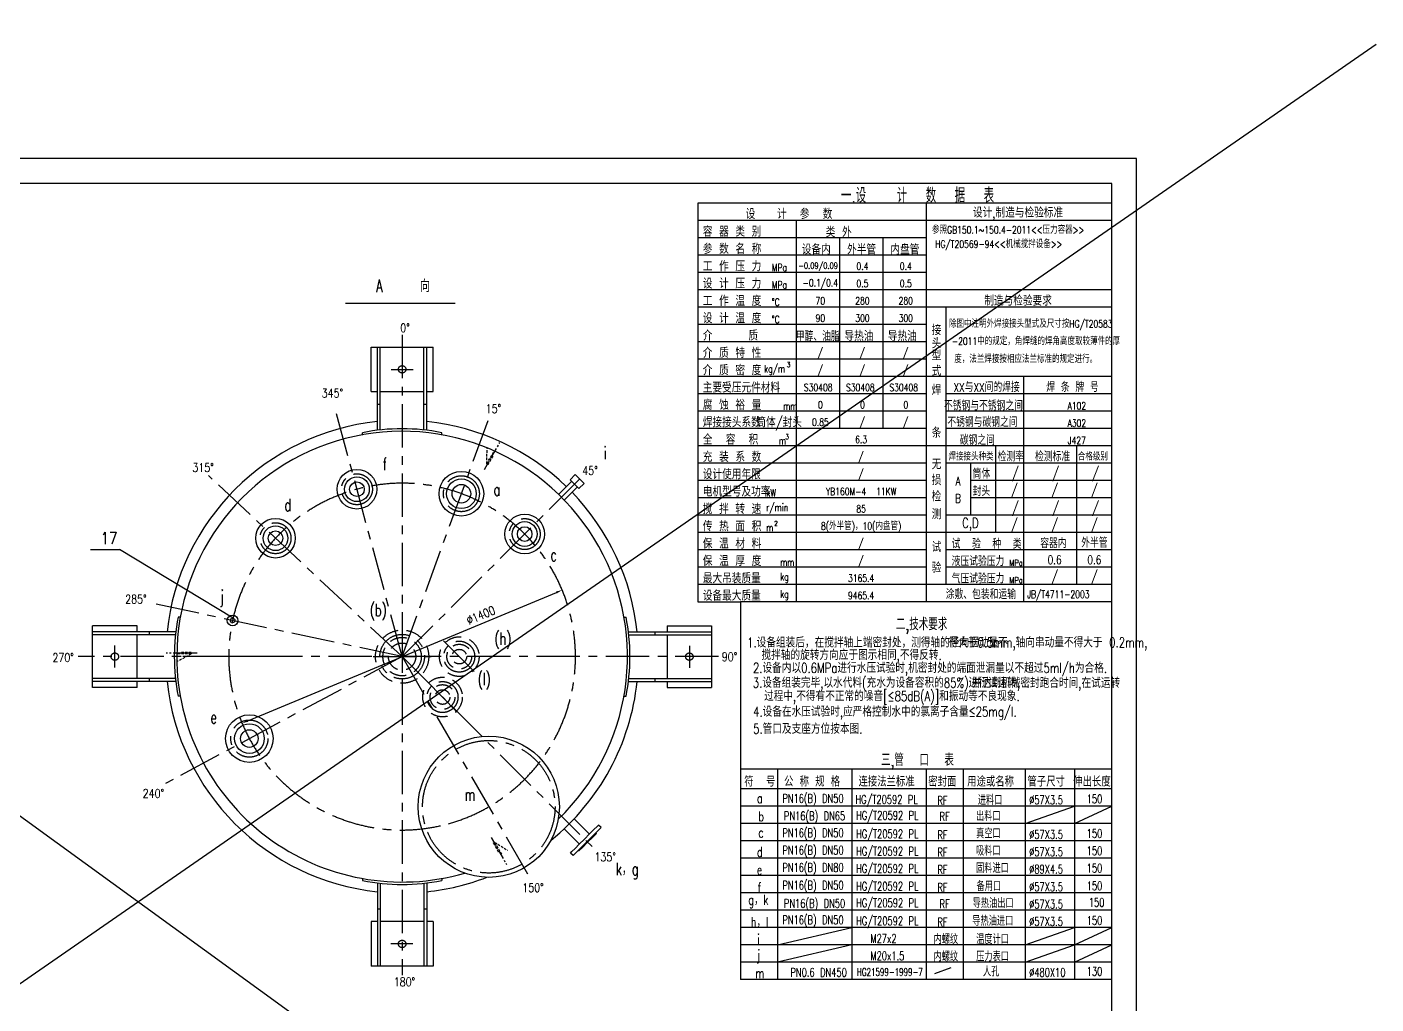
# Model space of a CAD drawing. Header units: millimetres. Extents: x -1762 to 42666, y -863 to 15979.
# Drawn here: x 37218 to 42666, y 2427 to 6372 of the extents above; entities that cross this region are included whole.
import ezdxf
from ezdxf.enums import TextEntityAlignment as Align

# ---------------------------------------------------------------- set-up
doc = ezdxf.new("R2010")
doc.units = ezdxf.units.MM
doc.header["$LTSCALE"] = 10
doc.header["$MEASUREMENT"] = 0
doc.linetypes.add('CENTER', pattern=[2, 1.25, -0.25, 0.25, -0.25])
doc.linetypes.add('DASHED', pattern=[0.75, 0.5, -0.25])
doc.layers.get('0').update_dxf_attribs({"linetype": 'CONTINUOUS'})
doc.layers.get('DEFPOINTS').update_dxf_attribs({"linetype": 'CONTINUOUS'})
for name, color, linetype in [('1轮廓实线层', 7, 'CONTINUOUS'), ('2细线层', 3, 'CONTINUOUS'), ('3中心线层', 1, 'CENTER'), ('4虚线层', 6, 'DASHED'), ('6文字层', 3, 'CONTINUOUS'), ('7标注层', 4, 'CONTINUOUS'), ('LAYER1', 6, 'DASHED'), ('LAYER3', 1, 'CENTER'), ('图框层', 7, 'CONTINUOUS')]:
    doc.layers.add(name, color=color, linetype=linetype)
doc.styles.add('HZ', font='txt', dxfattribs={"width": 0.7, "height": 5, "bigfont": 'hztxt'})
doc.styles.add('PC_TEXTSTYLE', font='romans.shx', dxfattribs={"width": 0.8, "bigfont": 'hzfs.shx'})
doc.dimstyles.new('TH_GBDIM', dxfattribs={"dimscale": 10, "dimtxt": 3.5, "dimasz": 2.5, "dimexe": 2, "dimexo": 0, "dimgap": 1.5, "dimtad": 1, "dimdec": 0, "dimzin": 0, "dimdsep": 46, "dimtxsty": 'PC_TEXTSTYLE', "dimcen": 2.5, "dimadec": 0, "dimazin": 0, "dimtfac": 0.714286, "dimtdec": 0, "dimtmove": 0, "dimatfit": 3, "dimfxl": 0, "dimtolj": 1, "dimtzin": 0, "dimarcsym": 0})

# ---------------------------------------------------------------- blocks, each defined once
blk = doc.blocks.new('*D159')
at = {"layer": '7标注层', "color": 0, "lineweight": -2, "ltscale": 14, "transparency": 16777216}
blk.add_line((38110, 3570.1), (39356.6, 4088.4), dxfattribs=at)
at = {"layer": '7标注层', "color": 0, "ltscale": 14, "transparency": 16777216}
for points in [[(39355, 4092.3), (39358.2, 4084.6), (39379.6, 4098)], [(38108.4, 3574), (38111.6, 3566.3), (38086.9, 3560.5)]]:
    blk.add_solid(points, dxfattribs=at)
at = {"layer": 'DEFPOINTS', "color": 0, "ltscale": 14, "transparency": 16777216}
for p in [(39379.6, 4098), (38086.9, 3560.5)]:
    blk.add_point(p, dxfattribs=at)
at = {"layer": '7标注层', "color": 3, "ltscale": 14, "transparency": 16777216, "insert": (39051.1, 3996.6), "char_height": 35, "attachment_point": 5, "rotation": 22.5766, "style": 'PC_TEXTSTYLE'}
blk.add_mtext('\\A1;%%c1400{}{}', dxfattribs=at)

msp = doc.modelspace()

# ---------------------------------------------------------------- linework, layer by layer
at = {"ltscale": 14}
for p, q in [((39428.07, 3174.78), (39489.88, 3112.96)), ((39387.76, 3134.48), (39449.58, 3072.66))]:
    msp.add_line(p, q, dxfattribs=at)
for centre, radius, start, end in [((38733.28, 3929.26), 820, 78.74815, 101.25185), ((38733.35, 3829.27), 909.96, 313.86212, 180.00079), ((38633.28, 3829.26), 820, 168.74815, 191.25185), ((38833.28, 3829.26), 820, 348.74815, 11.25185), ((38733.28, 3829.26), 910, 180, 286.13415), ((38733.28, 3729.26), 820, 258.74815, 281.25185)]:
    msp.add_arc(centre, radius, start, end, dxfattribs=at)
at = {"layer": '1轮廓实线层', "ltscale": 14}
for p, q in [((32794.98, 6371.56), (42613.46, -746.1)), ((42666.25, 6301.26), (32390.28, -816.4)), ((38504.21, 5256.47), (38947.37, 5256.47)), ((38608.28, 4899.26), (38608.28, 5079.26)), ((38608.28, 5079.26), (38858.28, 5079.26)), ((38633.28, 4743.14), (38633.28, 5076.63)), ((38645.28, 4744.52), (38645.28, 5076.63)), ((38821.28, 4744.52), (38821.28, 5076.63)), ((38833.28, 4743.14), (38833.28, 5076.63)), ((38858.28, 4899.26), (38858.28, 5079.26)), ((38608.28, 4899.26), (38633.28, 4899.26)), ((38633.28, 4849.26), (38645.28, 4849.26)), ((38645.28, 4899.26), (38821.28, 4899.26)), ((38821.28, 4849.26), (38833.28, 4849.26)), ((38833.28, 4899.26), (38858.28, 4899.26)), ((38573.28, 4723.3), (38573.28, 4733.5)), ((38893.28, 4723.3), (38893.28, 4733.5)), ((39365.33, 4483.94), (39417.89, 4536.5)), ((39411.53, 4542.87), (39432.74, 4564.08)), ((39411.53, 4542.87), (39446.89, 4507.51)), ((39432.74, 4564.08), (39468.1, 4528.72)), ((39446.89, 4507.51), (39468.1, 4528.72)), ((39387.96, 4461.31), (39440.52, 4513.87)), ((37839.24, 3989.26), (37829.04, 3989.26)), ((39627.32, 3989.26), (39637.52, 3989.26)), ((37483.28, 3704.26), (37483.28, 3954.26)), ((37663.28, 3954.26), (37483.28, 3954.26)), ((37819.4, 3929.26), (37485.91, 3929.26)), ((37663.28, 3929.26), (37663.28, 3954.26)), ((37713.28, 3917.26), (37713.28, 3929.26)), ((39647.16, 3929.26), (39980.65, 3929.26)), ((39753.28, 3929.26), (39753.28, 3917.26)), ((39803.28, 3954.26), (39983.28, 3954.26)), ((39803.28, 3954.26), (39803.28, 3929.26)), ((39983.28, 3954.26), (39983.28, 3704.26)), ((37818.01, 3917.26), (37485.91, 3917.26)), ((37663.28, 3741.26), (37663.28, 3917.26)), ((39648.54, 3917.26), (39980.65, 3917.26)), ((39803.28, 3917.26), (39803.28, 3741.26)), ((37818.01, 3741.26), (37485.91, 3741.26)), ((37819.4, 3729.26), (37485.91, 3729.26)), ((37663.28, 3704.26), (37663.28, 3729.26)), ((37713.28, 3729.26), (37713.28, 3741.26)), ((39647.16, 3729.26), (39980.65, 3729.26)), ((39648.54, 3741.26), (39980.65, 3741.26)), ((39753.28, 3741.26), (39753.28, 3729.26)), ((39803.28, 3729.26), (39803.28, 3704.26)), ((37663.28, 3704.26), (37483.28, 3704.26)), ((37839.24, 3669.26), (37829.04, 3669.26)), ((39627.32, 3669.26), (39637.52, 3669.26)), ((39803.28, 3704.26), (39983.28, 3704.26)), ((41249.25, 3155.23), (41449.25, 3225.23)), ((41449.25, 3225.23), (41449.25, 3155.23)), ((41449.25, 3155.23), (41599.25, 3225.23)), ((39524.23, 3126.09), (39429.78, 3031.64)), ((39490.59, 3113.67), (39469.73, 3092.81)), ((39507.56, 3130.64), (39490.59, 3113.67)), ((39503.32, 3100.94), (39517.81, 3115.43)), ((39520.29, 3143.36), (39507.56, 3130.64)), ((39515.69, 3117.56), (39518.17, 3120.03)), ((39517.81, 3115.43), (39515.69, 3117.56)), ((39518.17, 3120.03), (39530.9, 3132.76)), ((39526.3, 3149.38), (39520.29, 3143.36)), ((39536.91, 3138.77), (39526.3, 3149.38)), ((39530.9, 3132.76), (39536.91, 3138.77)), ((39419.17, 3042.25), (39431.9, 3054.98)), ((39431.9, 3054.98), (39448.87, 3071.95)), ((39461.6, 3059.22), (39447.1, 3044.73)), ((39448.87, 3071.95), (39469.73, 3092.81)), ((39482.46, 3080.08), (39461.6, 3059.22)), ((39482.46, 3080.08), (39503.32, 3100.94)), ((39413.16, 3036.24), (39419.17, 3042.25)), ((39423.77, 3025.63), (39413.16, 3036.24)), ((39429.78, 3031.64), (39423.77, 3025.63)), ((39444.98, 3046.85), (39442.51, 3044.37)), ((39447.1, 3044.73), (39444.98, 3046.85)), ((38573.28, 2935.22), (38573.28, 2925.02)), ((38633.28, 2915.38), (38633.28, 2581.89)), ((38645.28, 2914), (38645.28, 2581.89)), ((38821.28, 2914), (38821.28, 2581.89)), ((38833.28, 2915.38), (38833.28, 2581.89)), ((38893.28, 2935.22), (38893.28, 2925.02)), ((38645.28, 2809.26), (38633.28, 2809.26)), ((38833.28, 2809.26), (38821.28, 2809.26)), ((38608.28, 2759.26), (38608.28, 2579.26)), ((38633.28, 2759.26), (38608.28, 2759.26)), ((38821.28, 2759.26), (38645.28, 2759.26)), ((38858.28, 2759.26), (38833.28, 2759.26)), ((38858.28, 2759.26), (38858.28, 2579.26)), ((40249.25, 2665.23), (40549.25, 2735.23)), ((40549.25, 2735.23), (40549.25, 2665.23)), ((41249.25, 2665.23), (41449.25, 2735.23)), ((41449.25, 2665.23), (41599.25, 2735.23)), ((40549.25, 2665.23), (40249.25, 2595.23)), ((41249.25, 2595.23), (41449.25, 2665.23)), ((41449.25, 2665.23), (41449.25, 2595.23)), ((41449.25, 2595.23), (41599.25, 2665.23)), ((41599.25, 2665.23), (41449.25, 2665.23)), ((38858.28, 2579.26), (38608.28, 2579.26))]:
    msp.add_line(p, q, dxfattribs=at)
at = {"layer": '1轮廓实线层', "color": 3, "ltscale": 14}
for p, q in [((39927.08, 5660), (39927.08, 4050)), ((39927.08, 4050), (40099.25, 4050))]:
    msp.add_line(p, q, dxfattribs=at)
at = {"layer": '1轮廓实线层', "ltscale": 14}
for centre, radius in [((38550.84, 4505.07), 80), ((38972.69, 4487.04), 90), ((38550.84, 4505.07), 50), ((38550.84, 4505.07), 29.5), ((38972.69, 4487.04), 60), ((38972.69, 4487.04), 37.5), ((38221.95, 4307.32), 80), ((39228.25, 4324.23), 80), ((39228.25, 4324.23), 50), ((38221.95, 4307.32), 50), ((38221.95, 4307.32), 29.5), ((39228.25, 4324.23), 29.5), ((38048.64, 3975.1), 21.81), ((38048.64, 3975.1), 9.11), ((38116.42, 3498.37), 96), ((38116.42, 3498.37), 60), ((38116.42, 3498.37), 35.4), ((39083.28, 3223.04), 285)]:
    msp.add_circle(centre, radius, dxfattribs=at)
for start, end in [(96.01374, 173.98626), (45.96048, 83.98626), (6.01374, 44.03952), (186.01374, 263.98626), (309.00073, 353.98626), (276.01374, 290.99926)]:
    msp.add_arc((38733.28, 3829.26), 954.5, start, end, dxfattribs=at)
at = {"layer": '2细线层'}
for p, q in [((41599.25, 5660), (39927.08, 5660)), ((40849.25, 5660), (40849.25, 4050)), ((41599.25, 5590), (39927.08, 5590)), ((40324.25, 5590), (40324.25, 4050)), ((40849.25, 5520), (39927.08, 5520)), ((40499.25, 5520), (40499.25, 4750)), ((40674.25, 5520), (40674.25, 4750)), ((40849.25, 5450), (39927.08, 5450)), ((40849.25, 5380), (39927.08, 5380)), ((41599.25, 5310), (39927.08, 5310)), ((41599.25, 5240), (39927.08, 5240)), ((40929.25, 5240), (40929.25, 4120)), ((40849.25, 5170), (39927.08, 5170)), ((40849.25, 5100), (39927.08, 5100)), ((40849.25, 5030), (39927.08, 5030)), ((41599.25, 4960), (39927.08, 4960)), ((41241.97, 4960), (41241.97, 4050)), ((40849.25, 4890), (39927.08, 4890)), ((41599.25, 4890), (40929.25, 4890)), ((40849.25, 4820), (39927.08, 4820)), ((41599.25, 4820), (40929.25, 4820)), ((40849.25, 4750), (39927.08, 4750)), ((41599.25, 4750), (40929.25, 4750)), ((41599.25, 4680), (39927.08, 4680)), ((41129.25, 4680), (41129.25, 4330)), ((41456.32, 4680), (41456.32, 4120)), ((40849.25, 4610), (39927.08, 4610)), ((41599.25, 4610), (40929.25, 4610)), ((41029.25, 4610), (41029.25, 4400)), ((40849.25, 4540), (39927.08, 4540)), ((41599.25, 4540), (41029.25, 4540)), ((41599.25, 4540), (41029.25, 4540)), ((40849.25, 4470), (39927.08, 4470)), ((41599.25, 4470), (41029.25, 4470)), ((41599.25, 4470), (41029.25, 4470)), ((40849.25, 4400), (39927.08, 4400)), ((41599.25, 4400), (40929.25, 4400)), ((41599.25, 4330), (39927.08, 4330)), ((40849.25, 4260), (39927.08, 4260)), ((41599.25, 4260), (40929.25, 4260)), ((40849.25, 4190), (39927.08, 4190)), ((41599.25, 4190), (40929.25, 4190)), ((41599.25, 4190), (40929.25, 4190)), ((41599.25, 4120), (39927.08, 4120)), ((41599.25, 4050), (40099.25, 4050)), ((40099.25, 4050), (40099.25, 2525.23)), ((41599.25, 3375.23), (40099.25, 3375.23)), ((40249.25, 3375.23), (40249.25, 2525.23)), ((40549.25, 3375.23), (40549.25, 3015.23)), ((40849.25, 3375.23), (40849.25, 2525.23)), ((40999.25, 3375.23), (40999.25, 2525.23)), ((41249.25, 3375.23), (41249.25, 2525.23)), ((41449.25, 3375.23), (41449.25, 2525.23)), ((41599.25, 3295.23), (40099.25, 3295.23)), ((41599.25, 3225.23), (40099.25, 3225.23)), ((41599.25, 3155.23), (40099.25, 3155.23)), ((41599.25, 3085.23), (40099.25, 3085.23)), ((41599.25, 3015.23), (40099.25, 3015.23)), ((41599.25, 3015.23), (40099.25, 3015.23)), ((40549.25, 3025.23), (40549.25, 2525.23)), ((41599.25, 2945.23), (40099.25, 2945.23)), ((41599.25, 2875.23), (40099.25, 2875.23)), ((41599.25, 2805.23), (40099.25, 2805.23)), ((41599.25, 2735.23), (40099.25, 2735.23)), ((41599.25, 2665.23), (40099.25, 2665.23)), ((41599.25, 2665.23), (40099.25, 2665.23)), ((41599.25, 2595.23), (40099.25, 2595.23)), ((41599.25, 2595.23), (40099.25, 2595.23)), ((41599.25, 2525.23), (40099.25, 2525.23)), ((41599.25, 2525.23), (40099.25, 2525.23))]:
    msp.add_line(p, q, dxfattribs=at)
at = {"layer": '2细线层', "ltscale": 14}
msp.add_line((40884.44, 2549.34), (40950.02, 2574.71), dxfattribs=at)
at = {"layer": '3中心线层', "ltscale": 14}
for p, q in [((38733.28, 5128.29), (38733.28, 2543.21)), ((38689.62, 4989.26), (38778.48, 4989.26)), ((38733.28, 3829.26), (38462.38, 4832.75)), ((38733.28, 3829.26), (39087, 4801.11)), ((38733.28, 3829.26), (37951.26, 4560.4)), ((38733.28, 3829.26), (39466.83, 4562.81)), ((38733.28, 3829.26), (37727.55, 4043.5)), ((38733.28, 3946.26), (38733.28, 3712.26)), ((37573.28, 3785.6), (37573.28, 3874.46)), ((38900.77, 3893.27), (39027.31, 3765.25)), ((39893.28, 3872.92), (39893.28, 3784.06)), ((40010.39, 3829.26), (37425, 3829.26)), ((38328.28, 3829.26), (37738.28, 3829.26)), ((38733.28, 3829.26), (37764.14, 3309.4)), ((38218.28, 3829.26), (37848.28, 3829.26)), ((38616.28, 3829.26), (38850.28, 3829.26)), ((38733.28, 3829.26), (39519.42, 3043.12)), ((38733.28, 3829.26), (39239.89, 2951.78)), ((38833.18, 3730.09), (38959.72, 3602.08)), ((38776.94, 2669.26), (38688.07, 2669.26))]:
    msp.add_line(p, q, dxfattribs=at)
for centre, radius in [((38733.28, 4989.26), 15), ((38550.84, 4505.07), 62.5), ((38972.69, 4487.04), 72.5), ((38221.95, 4307.32), 62.5), ((39228.25, 4324.23), 62.5), ((38733.28, 3829.26), 90), ((38964.04, 3829.26), 62.5), ((37573.28, 3829.26), 15), ((39893.28, 3829.26), 15), ((38896.45, 3666.09), 62.5), ((38116.42, 3498.37), 75), ((39083.28, 3223.04), 267.5), ((38733.28, 2669.26), 15)]:
    msp.add_circle(centre, radius, dxfattribs=at)
msp.add_arc((38733.28, 3829.26), 700, 285.49046, 282.80635, dxfattribs=at)
at = {"layer": '4虚线层', "ltscale": 14}
for centre, radius in [((38733.28, 3829.26), 107.5), ((38733.28, 3829.26), 77.5), ((38733.28, 3829.26), 55), ((38964.04, 3829.26), 80), ((38964.04, 3829.26), 50), ((38964.04, 3829.26), 29.5), ((38896.45, 3666.09), 80), ((38896.45, 3666.09), 50), ((38896.45, 3666.09), 29.5)]:
    msp.add_circle(centre, radius, dxfattribs=at)
at = {"layer": '7标注层', "ltscale": 14}
for p in [(37474.92, 4262.05), (38050.6, 3984)]:
    msp.add_line(p, (37592.52, 4262.05), dxfattribs=at)
at = {"layer": 'DEFPOINTS', "ltscale": 14}
msp.add_line((41699.25, -100), (41699.25, 5840), dxfattribs=at)
at = {"layer": 'LAYER1', "ltscale": 2}
for p, q in [((39075.15, 4607.68), (39076.39, 4669.7)), ((39075.15, 4607.68), (39102.65, 4655.31)), ((39080.35, 4604.68), (39100.35, 4639.32)), ((37881.8, 3840.34), (37826.8, 3840.34)), ((37881.8, 3840.34), (37827.46, 3810.4)), ((37881.8, 3846.34), (37841.8, 3846.34)), ((39101.72, 3076.39), (39121.72, 3041.75)), ((39106.91, 3079.39), (39160.01, 3047.3)), ((39106.91, 3079.39), (39134.41, 3031.76))]:
    msp.add_line(p, q, dxfattribs=at)
for centre, radius, start, end in [((38700.25, 3952.33), 755, 59.77233, 60.22767), ((38636.79, 3843.34), 755, 179.77233, 180.22767), ((38726.82, 3731.73), 755, 299.77233, 300.22767), ((38726.82, 3731.73), 795, 299.78379, 300.21621)]:
    msp.add_arc(centre, radius, start, end, dxfattribs=at)
at = {"layer": 'LAYER3', "ltscale": 3}
for p, q in [((39065.79, 4585.47), (39128.36, 4693.83)), ((37905.71, 3843.34), (37780.58, 3843.34)), ((39092.36, 3098.6), (39154.93, 2990.23))]:
    msp.add_line(p, q, dxfattribs=at)
at = {"layer": '图框层', "ltscale": 14}
msp.add_line((41699.25, 5840), (33289.25, 5840), dxfattribs=at)
at = {"layer": '图框层', "color": 7, "ltscale": 14}
for p, q in [((41599.25, 5740), (33539.25, 5740)), ((41599.25, 0), (41599.25, 5740))]:
    msp.add_line(p, q, dxfattribs=at)

# ---------------------------------------------------------------- texts
at = {"layer": '2细线层', "style": 'HZ'}
for s, height, width, p in [('一.设   计  数  据  表', 60, 0.7, (40814.55, 5694.51)), ('设   计  参  数', 40, 0.75, (40295.7, 5619.19)), ('设计,制造与检验标准', 40, 0.75, (41220.7, 5619.19)), ('类 外', 40, 0.75, (40496.44, 5545.91)), ('设备内', 40, 0.75, (40405.84, 5475.91)), ('外半管', 40, 0.75, (40588.75, 5475.91)), ('内盘管', 40, 0.75, (40763.75, 5475.91)), ('-0.09/0.09', 25, 0.75, (40413.51, 5405.91)), ('0.4', 30, 0.75, (40592.24, 5405.91)), ('0.4', 30, 0.75, (40767.24, 5405.91)), ('-0.1/0.4', 30, 0.75, (40422.35, 5335.91)), ('0.5', 30, 0.75, (40592.24, 5335.91)), ('0.5', 30, 0.75, (40767.24, 5335.91)), ('制造与检验要求', 40, 0.75, (41220.7, 5269.19)), ('70', 30, 0.75, (40422.35, 5265.91)), ('280', 30, 0.75, (40592.24, 5265.91)), ('280', 30, 0.75, (40767.24, 5265.91)), ('90', 30, 0.75, (40422.35, 5195.91)), ('300', 30, 0.75, (40592.24, 5195.91)), ('300', 30, 0.75, (40767.24, 5195.91)), ('甲醇、油脂', 35, 0.75, (40411.71, 5125.91)), ('导热油', 40, 0.75, (40578.32, 5125.91)), ('导热油', 40, 0.75, (40753.32, 5125.91)), ('/', 30, 0.75, (40422.35, 5055.91)), ('/', 30, 0.75, (40592.24, 5055.91)), ('/', 30, 0.75, (40767.24, 5055.91)), ('/', 30, 0.75, (40422.35, 4985.91)), ('/', 30, 0.75, (40592.24, 4985.91)), ('/', 30, 0.75, (40767.24, 4985.91)), ('S30408', 30, 0.75, (40413.65, 4915.91)), ('S30408', 30, 0.75, (40583.74, 4915.91)), ('S30408', 30, 0.75, (40758.74, 4915.91)), ('XX与XX间的焊接', 35, 0.75, (41093.87, 4920.39)), ('焊 条 牌 号', 35, 0.75, (41440.56, 4920.39)), ('0', 30, 0.75, (40422.35, 4845.91)), ('0', 30, 0.75, (40592.24, 4845.91)), ('0', 30, 0.75, (40767.24, 4845.91)), ('不锈钢与不锈钢之间', 35, 0.75, (41080.9, 4845.81)), ('A102', 30, 0.75, (41458.06, 4842.14)), ('/', 30, 0.75, (40592.24, 4775.91)), ('/', 30, 0.75, (40767.24, 4775.91)), ('不锈钢与碳钢之间', 35, 0.75, (41076.92, 4779.16)), ('0.85', 30, 0.75, (40422.35, 4775.91)), ('A302', 30, 0.75, (41458.06, 4772.14)), ('6.3', 30, 0.75, (40587, 4705.91)), ('碳钢之间', 35, 0.75, (41056.29, 4706.43)), ('J427', 30, 0.75, (41458.06, 4702.14)), ('/', 30, 0.75, (40587, 4635.91)), ('焊接接头种类', 30, 0.75, (41030.87, 4640.39)), ('检测率', 35, 0.75, (41191.21, 4640.39)), ('检测标准', 35, 0.75, (41360.09, 4640.39)), ('合格级别', 30, 0.75, (41522.89, 4640.39)), ('/', 30, 0.75, (40587, 4565.91)), ('筒体', 35, 0.75, (41072.85, 4570.39)), ('/', 40, 0.75, (41210, 4568.87)), ('/', 40, 0.75, (41372.93, 4568.87)), ('/', 40, 0.75, (41533.44, 4568.87)), ('A', 35, 0.75, (40978.44, 4538.21)), ('/', 40, 0.75, (41205.28, 4500.39)), ('/', 40, 0.75, (41368.2, 4500.39)), ('/', 40, 0.75, (41528.72, 4500.39)), ('YB160M-4  11KW', 30, 0.75, (40587, 4495.91)), ('B', 35, 0.75, (40978.44, 4468.21)), ('封头', 35, 0.75, (41072.85, 4500.39)), ('85', 30, 0.75, (40587, 4425.91)), ('/', 40, 0.75, (41210, 4428.87)), ('/', 40, 0.75, (41372.93, 4428.87)), ('/', 40, 0.75, (41533.44, 4428.87)), ('8(外半管)，10(内盘管)', 30, 0.75, (40587, 4355.91)), ('C,D', 40, 0.75, (41028.04, 4363.05)), ('/', 40, 0.75, (41205.28, 4360.39)), ('/', 40, 0.75, (41368.2, 4360.39)), ('/', 40, 0.75, (41528.72, 4360.39)), ('/', 30, 0.75, (40587, 4285.91)), ('容器内', 35, 0.75, (41363.17, 4290.39)), ('外半管', 35, 0.75, (41529, 4292.02)), ('/', 30, 0.75, (40587, 4215.91)), ('0.6', 35, 0.75, (41368.2, 4220.39)), ('0.6', 35, 0.75, (41528.72, 4220.39)), ('3165.4', 30, 0.75, (40587, 4145.91)), ('/', 40, 0.75, (41368.2, 4150.39)), ('/', 40, 0.75, (41528.72, 4150.39)), ('9465.4', 30, 0.75, (40587, 4075.91)), ('JB/T4711-2003', 30, 0.75, (41383.5, 4078.71)), ('二,技术要求', 50, 0.7, (40831.17, 3955.77)), ('三,管  口  表', 50, 0.7, (40814.55, 3407.87)), ('符  号', 40, 0.7, (40177.68, 3327.68)), ('公 称 规 格', 40, 0.7, (40388.83, 3327.68)), ('连接法兰标准', 40, 0.7, (40689.61, 3327.68)), ('密封面', 40, 0.7, (40914.53, 3327.68)), ('用途或名称', 40, 0.7, (41109.62, 3327.68)), ('管子尺寸', 40, 0.7, (41334.54, 3327.68)), ('伸出长度', 40, 0.7, (41519.06, 3327.68)), ('a', 40, 0.7, (40177.68, 3257.68)), ('b', 40, 0.7, (40183.05, 3184.34)), ('c', 40, 0.7, (40182.75, 3119.02)), ('d', 40, 0.7, (40177.96, 3040.8)), ('e', 40, 0.7, (40176.55, 2968.5)), ('f', 40, 0.7, (40176.55, 2896.95)), ('g，k', 40, 0.7, (40172.32, 2840.79)), ('h，l', 40, 0.7, (40176.55, 2756.95)), ('i', 40, 0.7, (40172.32, 2689.4)), ('j', 40, 0.7, (40172.32, 2619.4)), ('m', 40, 0.7, (40177.96, 2550.8))]:
    msp.add_text(s, height=height, dxfattribs=dict(at, width=width)).set_placement(p, align=Align.MIDDLE)
for s, height, width, p in [('容 器 类 别', 40, 0.75, (39947.6, 5525.41)), ('参照GB150.1~150.4-2011<<压力容器>>', 30, 0.75, (40873.19, 5537.09)), ('HG/T20569-94<<机械搅拌设备>>', 30, 0.75, (40886.14, 5479.78)), ('参 数 名 称', 40, 0.75, (39947.6, 5455.41)), ('工 作 压 力', 40, 0.75, (39947.6, 5385.41)), ('MPa', 30, 0.75, (40226.18, 5385.41)), ('设 计 压 力', 40, 0.75, (39947.6, 5315.41)), ('MPa', 30, 0.75, (40226.18, 5315.41)), ('工 作 温 度', 40, 0.75, (39947.6, 5245.41)), ('%%DC', 30, 0.75, (40226.18, 5245.41)), ('设 计 温 度', 40, 0.75, (39947.6, 5175.41)), ('%%DC', 30, 0.75, (40226.18, 5175.41)), ('除图中注明外焊接接头型式及尺寸按HG/T20583', 30, 0.75, (40941.83, 5157.88)), ('介     质', 40, 0.75, (39947.6, 5105.41)), ('接', 40, 0.75, (40871.9, 5127.43)), ('介 质 特 性', 40, 0.75, (39947.6, 5035.41)), ('型', 40, 0.75, (40871.9, 5024.9)), ('头', 40, 0.75, (40871.9, 5073.81)), ('-2011中的规定，角焊缝的焊角高度取较薄件的厚', 30, 0.75, (40953.65, 5087.6)), ('kg/m', 30, 0.75, (40194.89, 4976.56)), ('3', 20, 0.75, (40286.35, 4998.02)), ('度，法兰焊接按相应法兰标准的规定进行。', 30, 0.75, (40963.03, 5015.47)), ('介 质 密 度', 40, 0.75, (39947.6, 4965.41)), ('式', 40, 0.75, (40871.9, 4962.1)), ('主要受压元件材料', 40, 0.75, (39947.6, 4895.41)), ('焊', 40, 0.75, (40871.9, 4885.38)), ('腐 蚀 裕 量', 40, 0.75, (39947.6, 4825.41)), ('焊接接头系数', 40, 0.75, (39947.6, 4755.41)), ('筒体/封头', 40, 0.75, (40163.76, 4755.41)), ('mm', 30, 0.75, (40272.08, 4825.41)), ('条', 40, 0.75, (40871.9, 4712.67)), ('全  容  积', 40, 0.75, (39947.6, 4685.41)), ('m', 30, 0.75, (40255.04, 4685.41)), ('3', 20, 0.75, (40280.66, 4706.87)), ('充 装 系 数', 40, 0.75, (39947.6, 4615.41)), ('设计使用年限', 40, 0.75, (39947.6, 4545.41)), ('无', 40, 0.75, (40871.9, 4585.8)), ('损', 40, 0.75, (40871.9, 4521.58)), ('电机型号及功率', 40, 0.75, (39947.6, 4475.41)), ('kW', 30, 0.75, (40203.93, 4475.41)), ('检', 40, 0.75, (40871.9, 4455.93)), ('搅 拌 转 速', 40, 0.75, (39947.6, 4405.41)), ('r/min', 30, 0.75, (40203.93, 4416.96)), ('测', 40, 0.75, (40871.9, 4384.16)), ('传 热 面 积', 40, 0.75, (39947.6, 4335.41)), ('2', 20, 0.75, (40235.59, 4356.87)), ('保 温 材 料', 40, 0.75, (39947.6, 4265.41)), ('m', 30, 0.75, (40203.93, 4335.41)), ('试  验  种  类', 35, 0.75, (40952.6, 4265.41)), ('试', 40, 0.75, (40871.9, 4251.53)), ('保 温 厚 度', 40, 0.75, (39947.6, 4195.41)), ('mm', 30, 0.75, (40259.91, 4195.41)), ('验', 40, 0.75, (40871.9, 4168.47)), ('液压试验压力', 35, 0.75, (40952.6, 4195.41)), ('MPa', 25, 0.75, (41185.69, 4195.41)), ('最大吊装质量', 40, 0.75, (39947.6, 4125.41)), ('kg', 30, 0.75, (40259.91, 4136.96)), ('气压试验压力', 35, 0.75, (40952.6, 4125.41)), ('MPa', 25, 0.75, (41185.69, 4125.41)), ('设备最大质量', 40, 0.75, (39947.6, 4055.41)), ('kg', 30, 0.75, (40259.91, 4066.96)), ('涂敷、包装和运输', 35, 0.75, (40928.64, 4062.04)), ('1.设备组装后，在搅拌轴上端密封处，测得轴的径向摆动量不', 40, 0.75, (40126.54, 3866.25)), ('得大于0.5mm,轴向串动量不得大于 0.2mm,', 40, 0.75, (40939.7, 3866.69)), ('搅拌轴的旋转方向应于图示相同,不得反转.', 40, 0.75, (40184.45, 3816.07)), ('2.设备内以0.6MPa进行水压试验时,机密封处的端面泄漏量以不超过5ml/h为合格.', 40, 0.75, (40150.07, 3763.73)), ('3.设备组装完毕,以水代料(充水为设备容积的85%)进行试运转,', 40, 0.75, (40149.31, 3703.9)), ('并达到机械密封跑合时间,在试运转', 40, 0.75, (41035, 3702.99)), ('过程中,不得有不正常的噪音[≤85dB(A)]和振动等不良现象.', 40, 0.75, (40194.97, 3649.93)), ('4.设备在水压试验时,应严格控制水中的氯离子含量≤25mg/l.', 40, 0.75, (40150.59, 3587.12)), ('5.管口及支座方位按本图.', 40, 0.75, (40150.59, 3517.69)), ('PN16(B) DN50', 35, 0.7, (40268.71, 3239.23)), ('HG/T20592 PL', 35, 0.7, (40563.69, 3235)), ('进料口', 35, 0.7, (41058.06, 3230.79)), ('150', 35, 0.7, (41497.99, 3237.13)), ('RF', 35, 0.7, (40895.02, 3230.79)), ('%%C57X3.5', 35, 0.7, (41265.26, 3232.91)), ('PN16(B) DN65', 35, 0.7, (40275.05, 3168.58)), ('HG/T20592 PL', 35, 0.7, (40566.79, 3170.69)), ('RF', 35, 0.7, (40903.48, 3166.48)), ('出料口', 35, 0.7, (41051.09, 3166.17)), ('PN16(B) DN50', 35, 0.7, (40268.71, 3100.07)), ('HG/T20592 PL', 35, 0.7, (40566.37, 3095.84)), ('RF', 35, 0.7, (40895.02, 3091.63)), ('真空口', 35, 0.7, (41051.09, 3096.17)), ('%%C57X3.5', 35, 0.7, (41265.26, 3093.74)), ('150', 35, 0.7, (41497.99, 3097.97)), ('PN16(B) DN50', 35, 0.7, (40268.71, 3030.07)), ('HG/T20592 PL', 35, 0.7, (40566.37, 3025.84)), ('RF', 35, 0.7, (40895.02, 3021.63)), ('吸料口', 35, 0.7, (41051.09, 3026.17)), ('%%C57X3.5', 35, 0.7, (41265.26, 3023.74)), ('150', 35, 0.7, (41497.99, 3027.97)), ('PN16(B) DN80', 35, 0.7, (40268.71, 2960.07)), ('HG/T20592 PL', 35, 0.7, (40566.37, 2955.84)), ('RF', 35, 0.7, (40895.02, 2951.63)), ('固料进口', 35, 0.7, (41051.09, 2956.17)), ('%%C89X4.5', 35, 0.7, (41265.26, 2953.74)), ('150', 35, 0.7, (41497.99, 2957.97)), ('PN16(B) DN50', 35, 0.7, (40268.71, 2888.65)), ('HG/T20592 PL', 35, 0.7, (40566.37, 2884.43)), ('RF', 35, 0.7, (40895.02, 2880.21)), ('备用口', 35, 0.7, (41052.86, 2883)), ('%%C57X3.5', 35, 0.7, (41265.26, 2882.33)), ('150', 35, 0.7, (41497.99, 2886.56)), ('PN16(B) DN50', 35, 0.7, (40275.05, 2815.32)), ('HG/T20592 PL', 35, 0.7, (40566.79, 2817.44)), ('RF', 35, 0.7, (40903.48, 2813.22)), ('导热油出口', 35, 0.7, (41037.41, 2814.42)), ('%%C57X3.5', 35, 0.7, (41265.26, 2812.33)), ('150', 35, 0.7, (41506.45, 2819.57)), ('PN16(B) DN50', 35, 0.7, (40268.71, 2748.65)), ('HG/T20592 PL', 35, 0.7, (40566.37, 2744.43)), ('导热油进口', 35, 0.7, (41035.91, 2743)), ('150', 35, 0.7, (41497.99, 2746.56)), ('RF', 35, 0.7, (40895.02, 2740.21)), ('%%C57X3.5', 35, 0.7, (41265.26, 2742.33)), ('M27x2', 35, 0.7, (40624.18, 2673.46)), ('内螺纹', 35, 0.7, (40879.59, 2669.25)), ('温度计口', 35, 0.7, (41051.58, 2669.25)), ('M20x1.5', 35, 0.7, (40624.18, 2603.46)), ('内螺纹', 35, 0.7, (40879.59, 2599.25)), ('压力表口', 35, 0.7, (41051.58, 2599.25)), ('PN0.6 DN450', 35, 0.7, (40301.6, 2536.85)), ('HG21599-1999-7', 30, 0.7, (40570.17, 2540.82)), ('人孔', 35, 0.7, (41078.93, 2538.77)), ('%%C480X10', 35, 0.7, (41265.26, 2536.84)), ('130', 35, 0.7, (41497.99, 2541.07))]:
    msp.add_text(s, height=height, dxfattribs=dict(at, width=width)).set_placement(p)
at = {"layer": '6文字层', "ltscale": 14, "style": 'PC_TEXTSTYLE', "width": 0.667}
for s, p in [('A      向', (38628.14, 5301.5)), ('f', (38655.13, 4582.01)), ('i', (39548.06, 4627.22)), ('a', (39102.52, 4478.88)), ('d', (38257.8, 4416.77)), ('c', (39332.54, 4214.99)), ('j', (37998.59, 4047.41)), ('(b)', (38603.01, 3991.98)), ('(h)', (39106.4, 3877.04)), ('(l)', (39038.81, 3713.86)), ('e', (37959.28, 3559.17)), ('m', (38985.6, 3247.31)), ('k，g', (39596.4, 2947.27))]:
    msp.add_text(s, height=50, dxfattribs=at).set_placement(p)
at = {"layer": '7标注层', "color": 3, "ltscale": 14, "char_height": 35, "attachment_point": 5, "style": 'PC_TEXTSTYLE'}
for s, insert in [('\\A1;0%%D', (38744.85, 5156.47)), ('\\A1;345%%D', (38451.67, 4893.28)), ('\\A1;15%%D', (39101.95, 4830.41)), ('\\A1;315%%D', (37929.61, 4592.82)), ('\\A1;45%%D', (39491.92, 4580.31)), ('\\A1;285%%D', (37658.17, 4061.5)), ('\\A1;270%%D', (37364.52, 3825.18)), ('\\A1;90%%D', (40055.48, 3828.76)), ('\\A1;240%%D', (37728.93, 3276.89)), ('\\A1;135%%D', (39553.34, 3020.58)), ('\\A1;150%%D', (39261.93, 2896.31)), ('\\A1;180%%D', (38742.83, 2516.02))]:
    msp.add_mtext(s, dxfattribs=dict(at, insert=insert))
at = {"layer": '7标注层', "ltscale": 14, "insert": (37515.98, 4332.05), "char_height": 49, "width": 83.221, "attachment_point": 1, "style": 'PC_TEXTSTYLE'}
msp.add_mtext('{\\Fromans,hz|c134;17}', dxfattribs=at)

# ---------------------------------------------------------------- dimensions: what is measured, and where the dimension line sits
at = {"layer": '7标注层', "ltscale": 14}
dim = msp.add_diameter_dim_2p(p1=(38086.92, 3560.52), p2=(39379.64, 4098), text='%%c1400{}{}', dimstyle='TH_GBDIM', override={"dimclrt": 3, "dimatfit": 0}, dxfattribs=at)
dim.commit()
dim.dimension.update_dxf_attribs({"geometry": '*D159', "text_midpoint": (39063.54, 3966.57), "dimtype": 163})

doc.saveas('drawing.dxf')
